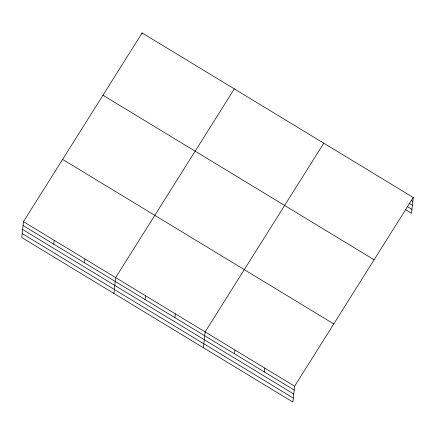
<?xml version="1.0" encoding="UTF-8"?>
<svg xmlns="http://www.w3.org/2000/svg" width="435" height="435" viewBox="0 0 435 435"><rect width="100%" height="100%" fill="white"/><g stroke="black" fill="none" stroke-linecap="round" stroke-linejoin="round"><path stroke-width="0.65" d="M23.468 221.681L21.75 237.515L292.885 402.054L294.609 386.22L413.25 197.485L142.114 32.946L23.468 221.681L294.609 386.22M53.782 244.165L54.201 240.332M84.51 262.811L84.928 258.977M141.973 34.224L142.114 32.946M113.937 293.456L115.656 277.628L234.302 88.892M145.067 299.557L145.48 295.724M174.892 317.659L175.305 313.825M203.411 347.755L205.13 331.921L323.776 143.191M234.541 353.856L234.954 350.023M264.366 371.958L264.784 368.124M413.25 197.485L411.532 213.319L405.219 209.491M411.113 200.279L412.831 201.323M408.96 203.194L412.402 205.282M407.372 206.576L411.961 209.36M102.959 95.232L374.1 259.771M62.624 159.4L333.759 323.939M23.055 225.515L294.19 390.054M22.625 229.473L293.761 394.012M22.18 233.551L293.315 398.096"/></g></svg>
